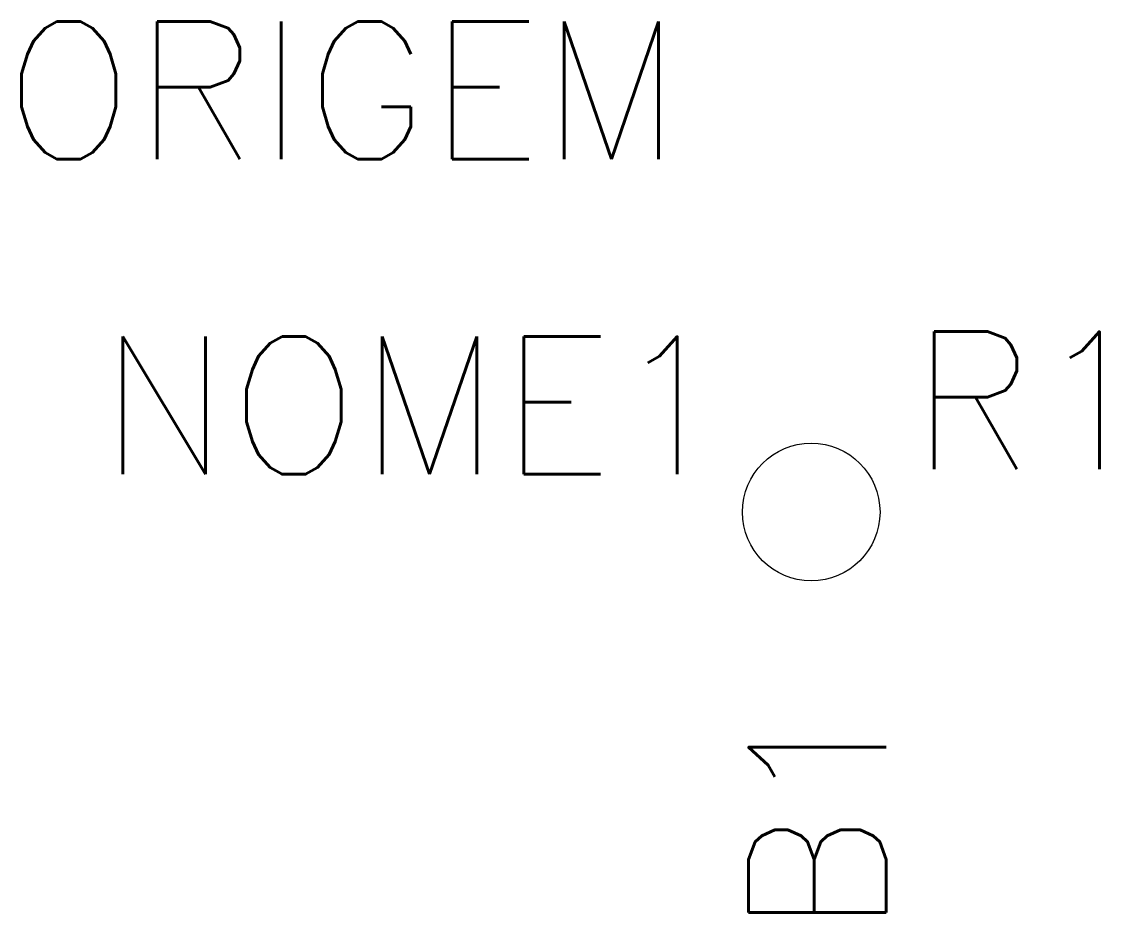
# Model space of a CAD drawing. Extents: x 296.9 to 312.5, y 180.2 to 193.1.
import ezdxf
from ezdxf.enums import TextEntityAlignment as Align

# ---------------------------------------------------------------- set-up
doc = ezdxf.new("R2010")
doc.units = 0
doc.header["$MEASUREMENT"] = 0
doc.layers.get('0').update_dxf_attribs({"linetype": 'CONTINUOUS'})
doc.styles.add('ROMANS', font='romans')

msp = doc.modelspace()

# ---------------------------------------------------------------- linework, layer by layer
at = {"linetype": 'Continuous', "ltscale": 10}
msp.add_circle((308.332, 186.018), 1, dxfattribs=at)

# ---------------------------------------------------------------- texts
at = {"lineweight": -3, "style": 'ROMANS'}
for tag, text, p in [('ORIGEM', 'ORIGEM', (306.458, 190.547)), ('NOME1', '', (307.157, 185.968))]:
    msp.add_attdef(tag, text=text, height=2, dxfattribs=at).set_placement(p, align=Align.BOTTOM_RIGHT)
at = {"style": 'ROMANS'}
msp.add_attdef('R1', (309.778, 186.64), '', height=2, dxfattribs=at)
at = {"lineweight": -3, "style": 'ROMANS'}
msp.add_attdef('B1', text='', height=2, rotation=90, dxfattribs=at).set_placement((308.423, 183.37), align=Align.MIDDLE_RIGHT)

doc.saveas('drawing.dxf')
